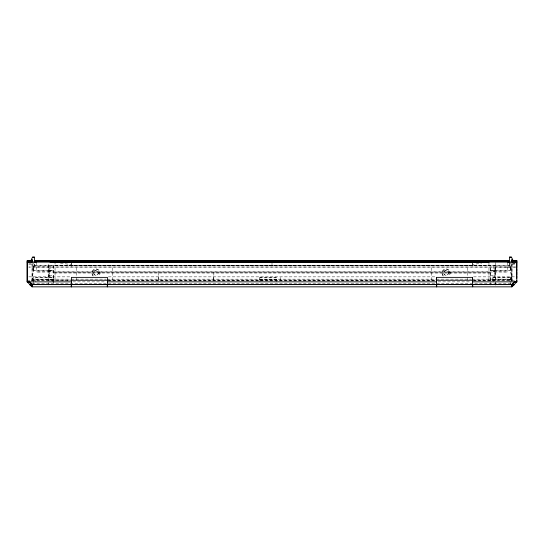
<?xml version="1.0" encoding="UTF-8"?>
<svg xmlns="http://www.w3.org/2000/svg" width="544" height="544" viewBox="0 0 544 544"><rect width="100%" height="100%" fill="white"/><g stroke="black" fill="none" stroke-linecap="round" stroke-linejoin="round"><path stroke-width="0.41" stroke-dasharray="2.72 2.04" d="M32.035 281.207L32.116 263.16L28.812 263.194M32.116 279.154L70.326 279.14M33.748 281.812L33.748 276.862L33.748 283.682M50.123 270.694L33.748 270.565L53.4 270.565M493.877 271.796L507.464 271.973L36.373 271.973L50.123 271.803M48.409 285.029L48.409 280.078L71.101 280.078M48.491 277.692L49.144 277.692L49.144 268.518L48.491 268.518M50.123 270.565L50.123 271.973L50.123 265.656L50.123 267.056M53.237 280.16L53.237 276.889M55.039 280.119L55.039 265.37M71.414 263.289L71.414 264.513L59.949 263.187M76.364 280.119L76.364 265.445M112.39 280.187L112.39 265.445M158.195 280.119L158.195 271.939M158.78 276.848L158.78 280.078M213.37 276.848L213.37 280.078M213.792 280.078L213.874 271.973M259.393 280.16L259.393 276.889M280.187 280.16L280.187 276.889M431.528 280.187L431.528 265.445M467.554 280.119L467.554 265.445M472.586 263.289L472.586 264.513L481.59 263.16M488.961 280.119L488.961 261.494M490.6 280.119L490.6 265.37L53.4 265.37L53.319 283.662L53.319 280.391M490.681 285.036L490.681 280.119M492.238 280.16L492.238 276.889M493.877 270.565L493.87 271.973L493.877 265.656L493.87 267.056M495.509 277.692L494.856 277.692L494.856 268.518L495.509 268.518M495.428 285.036L495.516 265.329L48.491 265.329L48.491 280.35L48.491 262.337M495.598 285.036L495.598 280.119M507.464 267.056L493.877 266.886M510.252 280.16L510.252 276.889M493.877 270.694L510.252 270.565L490.6 270.565M511.884 281.86L511.884 263.16L516.8 263.201M511.972 281.207L511.972 263.16L515.188 263.201M31.912 280.82L34.456 262.806M31.912 280.962L34.456 262.949M28.839 264.432L32.116 264.432M511.884 264.432L516.8 264.432M33.748 265.778L50.123 265.778M493.877 265.778L510.252 265.778M50.123 266.886L33.748 266.886L33.748 265.656L510.252 265.656L510.252 266.886L507.627 267.05L507.627 262.12M515.161 267.05L28.839 267.05L516.8 267.056M32.116 268.926L33.748 268.926L33.748 270.164L32.11 270.164M511.884 268.926L510.252 268.926L510.252 270.164L511.884 270.164M49.144 270.647L53.4 270.647M490.6 270.647L494.856 270.647M53.4 271.918L490.6 271.918M49.144 275.563L53.4 275.563M490.6 275.563L494.856 275.563M28.839 276.862L71.053 276.862M108.378 276.862L436.254 276.862M473.579 276.862L515.161 276.862M35.598 277.766L52.306 277.766M259.964 277.766L276.665 277.766M493.231 277.766L509.932 277.766M71.176 279.154L105.992 279.14M106.842 279.154L435.465 279.14M436.315 279.154L471.131 279.14M471.974 279.154L511.89 279.14M35.598 279.371L52.306 279.371M259.964 279.371L276.665 279.371M493.231 279.371L509.932 279.371M35.598 279.82L52.306 279.82M259.964 279.82L276.665 279.82M493.231 279.82L509.932 279.82M107.841 280.078L435.962 280.085M473.341 280.085L495.516 280.078M32.116 280.14L71.121 280.14M107.841 280.119L435.962 280.119M472.879 280.133L511.89 280.133M27.2 280.391L70.326 280.391M108.521 280.391L435.479 280.391M473.674 280.391L516.8 280.391M72.876 281.86L105.992 281.86M438.008 281.86L471.124 281.86M32.116 283.397L511.04 283.397M509.544 262.806L512.088 280.82M509.544 262.949L512.088 280.962M511.884 263.16L511.89 281.085M510.252 261.562L510.252 270.694M510.252 276.862L510.252 284.396M509.932 281.86L509.932 277.522L493.231 277.522L493.231 281.833M507.464 266.886L507.464 271.973M495.509 262.337L495.509 280.35M494.856 268.518L494.856 277.692M490.6 280.391L490.6 265.54L53.4 265.54L53.4 280.391M472.586 262.874L472.586 266.968L472.586 265.744L71.414 265.744L71.414 266.968L71.414 262.874M448.501 272.748A2.434 2.428 0 0 1 444.842 274.842A2.434 2.428 0 0 1 444.842 270.647A2.434 2.428 0 0 1 448.501 272.748L448.501 272.911A2.434 2.428 0 0 1 444.842 275.012A2.434 2.428 0 0 1 444.842 270.81A2.434 2.428 0 0 1 448.501 272.911M276.665 281.86L276.665 277.522L259.964 277.522L259.964 281.833M272 262.874L272 266.968M98.41 272.748A2.434 2.428 0 0 1 94.758 274.842A2.434 2.428 0 0 1 94.758 270.647A2.434 2.428 0 0 1 98.41 272.748L98.41 272.911A2.434 2.428 0 0 1 94.758 275.012A2.434 2.428 0 0 1 94.758 270.81A2.434 2.428 0 0 1 98.41 272.911M55.039 261.494L55.039 265.656M52.306 281.86L52.306 277.522L35.598 277.522L35.598 281.833M49.144 268.518L49.144 277.692M36.373 262.12L36.373 271.973M33.748 261.562L33.748 270.694M32.116 263.16L32.116 281.622M93.146 276.06A4.005 3.978 0 0 1 93.146 270.429A4.005 3.978 0 0 1 98.804 270.429A4.005 3.978 0 0 1 98.804 276.06M93.146 275.726A4.005 3.978 0 0 1 93.146 270.096A4.005 3.978 0 0 1 98.804 270.096A4.005 3.978 0 0 1 98.804 275.726M443.231 276.06A4.005 3.978 0 0 1 443.231 270.429A4.005 3.978 0 0 1 448.888 270.429A4.005 3.978 0 0 1 448.888 276.06M443.231 275.726A4.005 3.978 0 0 1 443.231 270.096A4.005 3.978 0 0 1 448.888 270.096A4.005 3.978 0 0 1 448.888 275.726M490.6 272.904L53.4 272.904L490.6 272.959"/><path stroke-width="0.82" d="M31.13 283.39L32.11 284.43L32.11 286.844L511.884 286.844L516.8 281.948L516.8 260.705L511.741 260.705M36.373 262.14L34.408 261.977M48.491 260.678L495.509 260.678M53.4 262.432L50.123 262.058L50.123 260.834L488.961 260.834L478.319 262.426M55.039 260.739L55.039 260.705M71.414 284.444L71.414 280.255L107.433 280.255L107.433 284.444M107.352 286.77L107.352 284.594L107.352 286.844M272 260.753L272 262.466M436.56 284.444L436.56 277.372L472.586 277.372L472.668 286.844L472.668 284.594M436.56 277.372L436.56 281.853L107.433 281.853L107.433 277.379L71.414 277.379L71.414 281.867L27.2 281.867L27.2 260.705L32.259 260.705M436.648 286.77L436.648 284.594L436.648 286.844M472.586 277.372L472.586 281.853L516.8 281.853M486.506 262.426L488.961 262.058L488.961 260.46M507.627 262.14L509.592 261.977M509.429 262.133L509.429 257.156L511.476 257.156L512.706 259.712L511.884 259.712L511.884 262.065M29.655 281.867L32.11 284.485L511.884 284.471L512.87 283.383M27.2 281.792L32.11 286.844L29.845 284.594L514.155 284.594L511.884 286.77L511.884 284.573L514.345 281.948L516.8 281.948L516.8 280.391M32.116 262.12L32.116 259.658L31.294 259.658L32.524 257.156L34.571 257.156L34.571 262.133M511.884 284.471L514.345 281.853M511.884 286.552L514.155 284.594L511.884 285.178L511.884 286.844M511.884 286.192L514.155 284.594L511.884 285.729M34.571 257.21L32.524 257.156M31.294 259.658L32.116 259.658M511.884 259.712L512.706 259.658M34.796 260.705L509.204 260.705M32.259 260.739L27.2 260.739L27.2 281.948L29.655 281.948L32.11 284.594L32.11 285.178L29.845 284.594L32.11 286.552M34.598 260.753L509.402 260.753M511.741 260.739L516.8 260.739M34.571 261.446L50.123 261.446M488.961 261.446L509.429 261.446M27.2 261.99L32.11 261.977M50.123 262.058L488.961 262.058M511.884 261.977L516.8 261.99M27.2 262.147L516.8 262.133M436.56 280.255L472.586 280.255M50.123 260.834L64.042 262.439M32.11 285.729L29.845 284.594L32.11 286.192M30.641 282.968L32.11 284.56M516.8 260.705L516.8 267.641M516.8 268.688L516.8 271.191M516.8 272.238L516.8 274.74M516.8 275.788L516.8 278.283M511.476 257.156L509.429 257.156M472.586 260.834L472.586 262.466M71.414 260.834L71.414 262.466M48.491 260.46L48.491 260.814M71.332 284.594L71.332 286.844L71.332 284.539"/></g></svg>
